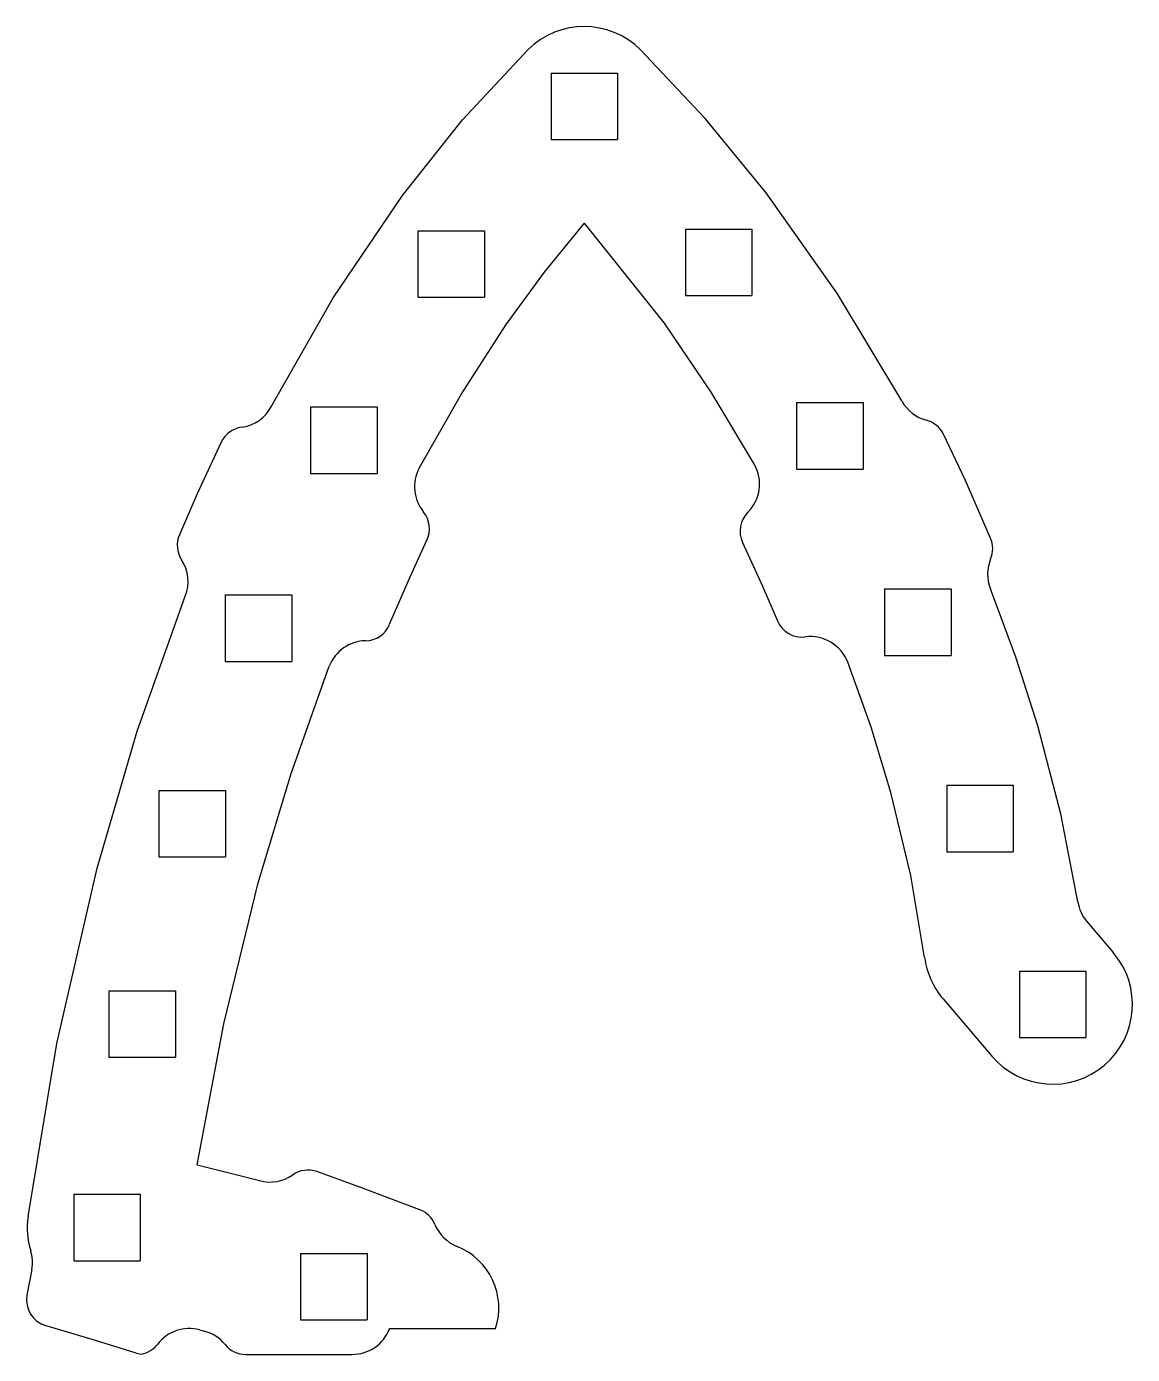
# Model space of a CAD drawing. Extents: x -41.9 to 41.2, y 25.5 to 125.3.
import ezdxf

# ---------------------------------------------------------------- set-up
doc = ezdxf.new("R2010")
doc.units = 0
doc.layers.add('VISIBLE', color=7, linetype='CONTINUOUS')

msp = doc.modelspace()

# ---------------------------------------------------------------- linework, layer by layer
at = {"layer": 'VISIBLE'}
for p, q in [((-2.5, 121.831), (2.5, 121.831)), ((-2.5, 121.831), (-2.5, 116.831)), ((2.5, 121.831), (2.5, 116.831)), ((-2.5, 116.831), (2.5, 116.831)), ((-12.505, 109.982), (-7.505, 109.982)), ((-12.505, 109.982), (-12.505, 104.982)), ((-7.505, 109.982), (-7.505, 104.982)), ((7.606, 110.099), (12.606, 110.099)), ((7.606, 110.099), (7.606, 105.099)), ((12.606, 110.099), (12.606, 105.099)), ((-12.505, 104.982), (-7.505, 104.982)), ((7.606, 105.099), (12.606, 105.099)), ((15.966, 97.061), (20.966, 97.061)), ((15.966, 97.061), (15.966, 92.061)), ((20.966, 97.061), (20.966, 92.061)), ((-20.583, 96.737), (-15.583, 96.737)), ((-20.583, 96.737), (-20.583, 91.737)), ((-15.583, 96.737), (-15.583, 91.737)), ((15.966, 92.061), (20.966, 92.061)), ((-20.583, 91.737), (-15.583, 91.737)), ((22.573, 83.053), (27.573, 83.053)), ((22.573, 83.053), (22.573, 78.053)), ((27.573, 83.053), (27.573, 78.053)), ((-26.993, 82.603), (-21.993, 82.603)), ((-26.993, 82.603), (-26.993, 77.603)), ((-21.993, 82.603), (-21.993, 77.603)), ((22.573, 78.053), (27.573, 78.053)), ((-26.993, 77.603), (-21.993, 77.603)), ((-31.981, 67.905), (-26.981, 67.905)), ((-31.981, 67.905), (-31.981, 62.905)), ((-26.981, 67.905), (-26.981, 62.905)), ((27.249, 68.289), (32.249, 68.289)), ((27.249, 68.289), (27.249, 63.289)), ((32.249, 68.289), (32.249, 63.289)), ((-31.981, 62.905), (-26.981, 62.905)), ((27.249, 63.289), (32.249, 63.289)), ((37.793, 58.036), (39.778, 55.71)), ((32.715, 54.314), (37.715, 54.314)), ((32.715, 54.314), (32.715, 49.314)), ((37.715, 54.314), (37.715, 49.314)), ((-35.736, 52.843), (-30.736, 52.843)), ((-35.736, 52.843), (-35.736, 47.843)), ((-30.736, 52.843), (-30.736, 47.843)), ((26.977, 52.223), (30.652, 47.918)), ((32.715, 49.314), (37.715, 49.314)), ((-35.736, 47.843), (-30.736, 47.843)), ((-38.38, 37.546), (-33.38, 37.546)), ((-38.38, 37.546), (-38.38, 32.546)), ((-33.38, 37.546), (-33.38, 32.546)), ((-21.329, 33.09), (-16.329, 33.09)), ((-21.329, 33.09), (-21.329, 28.09)), ((-16.329, 33.09), (-16.329, 28.09)), ((-38.38, 32.546), (-33.38, 32.546)), ((-41.543, 31.894), (-41.901, 29.945)), ((-21.329, 28.09), (-16.329, 28.09)), ((-14.653, 27.414), (-14.644, 27.437)), ((-14.644, 27.437), (-6.667, 27.437)), ((-25.455, 25.497), (-17.451, 25.497))]:
    msp.add_line(p, q, dxfattribs=at)
at = {"layer": 'VISIBLE', "flags": 128}
for points in [[(-23.52, 96.787), (-18.889, 104.94), (-13.675, 112.638), (-9.147, 118.309), (-4.221, 123.595)], [(23.869, 97.188), (19.043, 105.245), (13.668, 112.84), (9.09, 118.416), (4.223, 123.593)], [(-12.409, 92.133), (-9.265, 97.678), (-5.862, 102.941), (-3.003, 106.856), (0.018, 110.561)], [(12.797, 92.408), (9.541, 97.837), (6.02, 103.022), (0.018, 110.561)], [(-27.296, 94.088), (-29.104, 90.193), (-30.445, 87.116)], [(30.552, 86.861), (28.626, 91.249), (27.011, 94.675)], [(-14.634, 80.389), (-13.102, 83.949), (-11.83, 86.711)], [(11.908, 86.546), (13.405, 83.264), (14.523, 80.655)], [(37.111, 59.514), (35.827, 66.143), (34.096, 72.763), (32.44, 77.932), (30.536, 83.053)], [(-41.825, 35.863), (-39.655, 48.881), (-36.635, 62.059), (-33.618, 72.367), (-29.997, 82.504)], [(-29.106, 39.754), (-27.102, 50.342), (-24.508, 60.944), (-22.037, 69.177), (-19.171, 77.236)], [(25.59, 55.345), (24.556, 61.499), (23.053, 67.734), (21.56, 72.648), (19.806, 77.545)], [(-29.106, 39.754), (-26.494, 39.112), (-24.431, 38.563)], [(-12.36, 36.375), (-16.686, 38.007), (-20.111, 39.241)], [(-40.49, 27.662), (-36.786, 26.564), (-33.788, 25.636)], [(-28.933, 27.347), (-28.731, 27.294), (-28.573, 27.252)]]:
    msp.add_lwpolyline(points, dxfattribs=at)
at = {"layer": 'VISIBLE'}
for centre, radius, start, end in [((0, 119.331), 6, 45.26047, 134.71192), ((26.499, 98.633), 3, 208.78722, 255.09511), ((-26.181, 98.173), 3, 277.90049, 332.48521), ((-25.493, 93.221), 2, 97.90049, 154.30444), ((25.213, 93.801), 2, 25.93532, 75.09511), ((-9.76, 90.726), 3, 152.01111, 219.15683), ((10.182, 90.937), 3, 314.97803, 29.35759), ((-13.637, 87.568), 2, 334.6275, 39.15683), ((13.716, 87.4), 2, 134.97803, 205.29317), ((-28.603, 86.336), 2, 157.05848, 213.15519), ((28.709, 86.085), 2, 337.3732, 22.8465), ((-32.789, 83.602), 3, 338.53237, 33.15519), ((33.324, 84.161), 3, 157.3732, 201.67832), ((-16.482, 81.154), 2, 271.26012, 337.48196), ((16.369, 81.425), 2, 202.63118, 277.32), ((-16.372, 76.156), 3, 91.26012, 158.88462), ((17.007, 76.466), 3, 21.07988, 97.32), ((40.074, 59.984), 3, 189.01489, 220.49207), ((31.54, 56.119), 6, 187.41161, 220.49207), ((35.215, 51.814), 6, 220.49207, 40.49207), ((-23.637, 41.457), 3, 254.66422, 304.89001), ((-20.777, 37.355), 2, 70.55835, 124.89001), ((-13.082, 34.51), 2, 22.28458, 68.83607), ((-35.88, 35.046), 6, 172.17911, 196.85946), ((-8.455, 36.406), 3, 202.28458, 248.22011), ((-44.493, 32.436), 3, 349.59341, 16.85946), ((-11.424, 28.977), 5, 342.05859, 68.22011), ((-39.934, 29.583), 2, 169.59341, 253.86293), ((-29.693, 24.445), 3, 75.30774, 142.38744), ((-29.343, 24.353), 3, 38.96208, 75.13213), ((-17.451, 28.497), 3, 270, 338.84739), ((-33.654, 27.497), 2, 279.95093, 322.38744), ((-25.455, 27.497), 2, 218.96208, 270), ((-32.885, 28.497), 3, 252.48354, 261.87851)]:
    msp.add_arc(centre, radius, start, end, dxfattribs=at)

doc.saveas('drawing.dxf')
